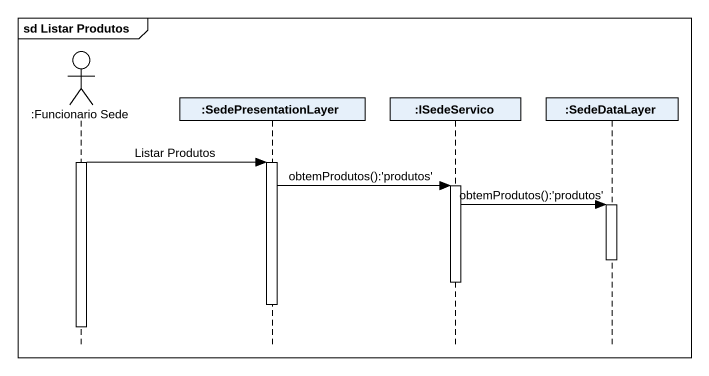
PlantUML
@startuml
mainframe sd Listar Produtos
hide footbox
actor ":Funcionario Sede" as Funcionario_Sede
participant ":SedePresentationLayer" as SedePresentationLayer
participant ":ISedeServico" as ISedeServico
participant ":SedeDataLayer" as SedeDataLayer

activate Funcionario_Sede
Funcionario_Sede -> SedePresentationLayer : Listar Produtos
activate SedePresentationLayer
SedePresentationLayer -> ISedeServico : obtemProdutos():'produtos'
activate ISedeServico
ISedeServico -> SedeDataLayer : obtemProdutos():'produtos'
activate SedeDataLayer
deactivate SedeDataLayer
deactivate ISedeServico
deactivate SedePresentationLayer
deactivate Funcionario_Sede
@enduml
